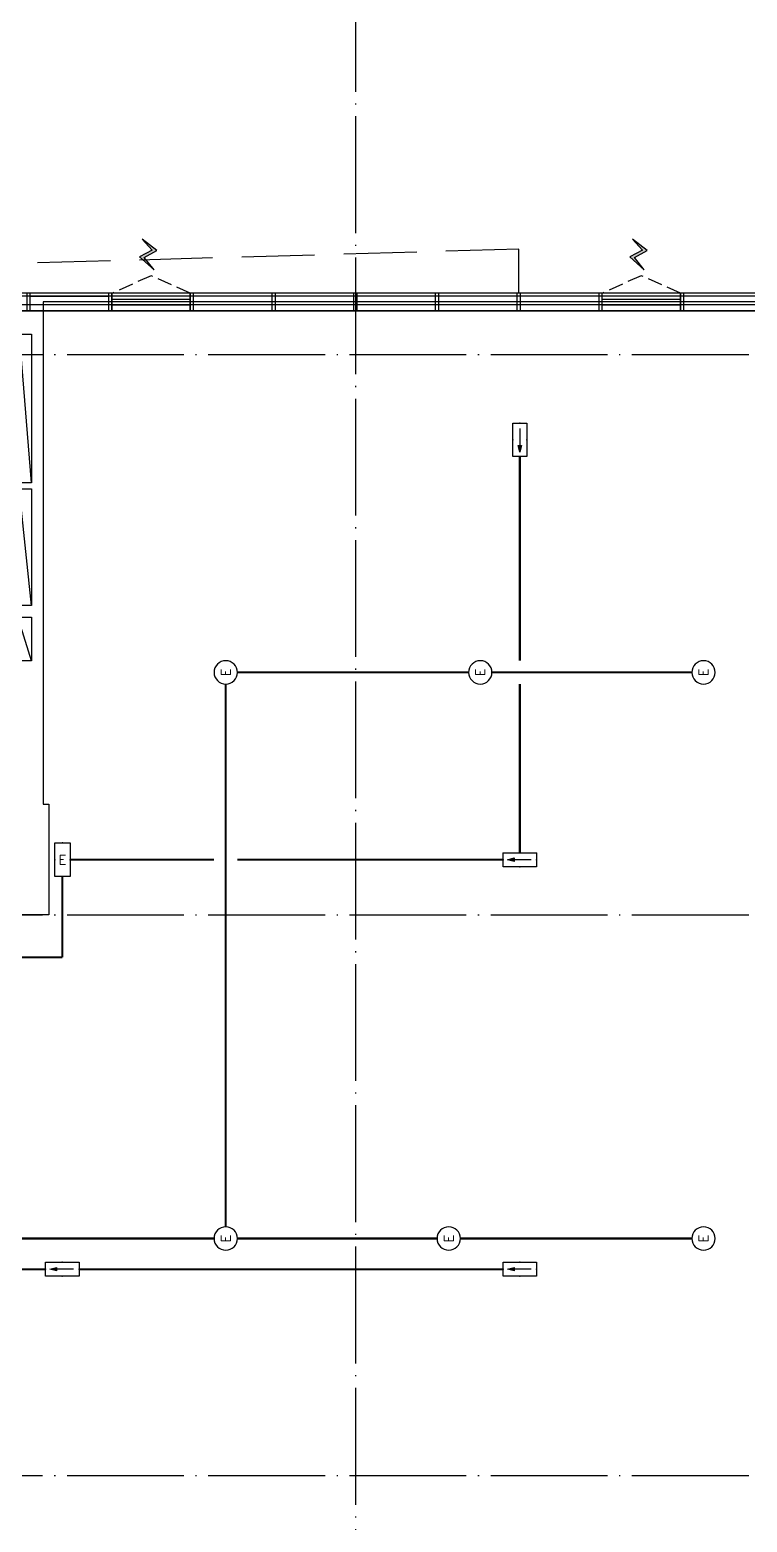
# Model space of a CAD drawing. Extents: x -2209072 to 495824, y -92434 to 572724.
# Drawn here: x 133462 to 145753, y 217024 to 242583 of the extents above; entities that cross this region are included whole.
import ezdxf
from ezdxf.enums import TextEntityAlignment as Align

# ---------------------------------------------------------------- set-up
doc = ezdxf.new("R2010")
doc.units = 0
doc.header["$LTSCALE"] = 1000
doc.header["$MEASUREMENT"] = 0
for name, pattern in [('6#7#幕墙$0$DASH', [0.35, 0.25, -0.1]), ('DASH', [0.35, 0.25, -0.1]), ('X-104 6#7#平面$0$DOTE', [2.42, 2, -0.2, 0.02, -0.2])]:
    doc.linetypes.add(name, pattern=pattern)
doc.layers.get('0').update_dxf_attribs({"linetype": 'CONTINUOUS'})
for name, color, linetype in [('6#7#幕墙$0$04-电动窗', 1, 'CONTINUOUS'), ('6#7#幕墙$0$A-C_玻璃幕墙', 140, 'CONTINUOUS'), ('6#7#幕墙$0$A-C_窗', 140, 'CONTINUOUS'), ('6#7#幕墙$0$A-O_屋面', 201, 'CONTINUOUS'), ('6#7#幕墙$0$A-TECH_结构', 21, 'CONTINUOUS'), ('EQUIP-照明', 3, 'CONTINUOUS'), ('WIRE-应急', 2, 'DASH'), ('X-104 6#7#平面$0$A-TECH_结构', 21, 'CONTINUOUS'), ('X-104 6#7#平面$0$A_AXIS-轴线', 36, 'X-104 6#7#平面$0$DOTE')]:
    doc.layers.add(name, color=color, linetype=linetype)
doc.layers.add('X-104 6#7#平面$0$000套内', color=226, linetype='CONTINUOUS', lineweight=30, plot=False)
doc.styles.add('_TEL_DIM', font='SIMPLEX', dxfattribs={"width": 0.8, "height": 3.5, "bigfont": 'HZTXT'})

# ---------------------------------------------------------------- blocks, each defined once
blk = doc.blocks.new('$equip$00001838')
blk.add_circle((0, 0), 0.5)
at = {"color": 7, "style": '_TEL_DIM'}
blk.add_attdef('$TEXT$', text='', height=0.4, dxfattribs=at).set_placement((0, 0), align=Align.MIDDLE_CENTER)
at = {"color": 7, "style": '_TEL_DIM', "flags": 1}
blk.add_attdef('A', text='', height=0.00002, dxfattribs=at).set_placement((0, 0), align=Align.MIDDLE_CENTER)
blk = doc.blocks.new('$equip_U$00000189(HT0843)')
at = {"color": 2}
for p, q in [((-0.72, 0.66), (-0.72, 0)), ((0.72, 0.66), (-0.72, 0.66)), ((0.72, 0), (0.72, 0.66)), ((-0.72, 0), (0.72, 0))]:
    blk.add_line(p, q, dxfattribs=at)
at = {"color": 2, "const_width": 0.0125}
for points in [[(0.72, 0.66), (0.72, 0.66), (-0.72, 0.66)], [(-0.72, 0.66), (-0.72, 0)], [(0.72, 0), (0.72, 0.66)], [(-0.72, 0), (0.72, 0)]]:
    blk.add_lwpolyline(points, dxfattribs=at)
at = {"color": 2}
blk.add_lwpolyline([(-0.72, 0.66), (-0.72, 0)], dxfattribs=at)
for p in [(0, 0.66), (-0.72, 0.33), (0, 0), (0.72, 0.33)]:
    blk.add_point(p)
at = {"color": 7, "style": '_TEL_DIM'}
blk.add_attdef('$TEXT$', text='', height=0.4, dxfattribs=at).set_placement((0, 0.33), align=Align.MIDDLE_CENTER)
at = {"color": 7, "style": '_TEL_DIM', "flags": 1}
blk.add_attdef('A', text='', height=0.000025, dxfattribs=at).set_placement((0, 0), align=Align.MIDDLE_CENTER)
blk = doc.blocks.new('$equip$00002540')
blk.add_hatch(color=256).paths.add_polyline_path([(0.24, 0.372), (0.24, 0.228), (0.528, 0.3)])
for p, q in [((-0.72, 0.6), (-0.72, 0)), ((0.72, 0.6), (-0.72, 0.6)), ((-0.72, 0), (0.72, 0)), ((0.24, 0.372), (0.24, 0.228)), ((0.528, 0.3), (0.24, 0.372)), ((0.24, 0.228), (0.528, 0.3)), ((0.72, 0), (0.72, 0.6))]:
    blk.add_line(p, q)
at = {"color": 7}
blk.add_line((-0.48, 0.3), (0.48, 0.3), dxfattribs=at)
at = {"const_width": 0.02}
blk.add_lwpolyline([(-0.72, 0.6), (-0.72, 0), (0.72, 0), (0.72, 0.6), (-0.72, 0.6), (-0.72, 0)], dxfattribs=at)
for p in [(-0.72, 0.3), (0, 0.6), (0, 0), (0.72, 0.3)]:
    blk.add_point(p)
at = {"color": 7, "style": '_TEL_DIM', "flags": 1}
blk.add_attdef('A', text='', height=0.00002, dxfattribs=at).set_placement((0, 0), align=Align.MIDDLE_CENTER)
blk = doc.blocks.new('*U1303')
at = {"layer": 'X-104 6#7#平面$0$A_AXIS-轴线'}
blk.add_line((42000, 25700), (42000, -6500), dxfattribs=at)
for points in [[(-6500, 19200), (53815, 19200)], [(-6500, 9600), (53815, 9600)], [(-6500, 0), (53815, 0)]]:
    blk.add_lwpolyline(points, dxfattribs=at)
blk = doc.blocks.new('X-104 6#7#平面$0$fdsgfh')
at = {"layer": 'X-104 6#7#平面$0$A-TECH_结构'}
blk.add_lwpolyline([(-35400, 20781), (-35400, 19550), (-35600, 19550), (-35600, 13650), (-32900, 13650), (-32900, 19950), (-32900, 19950), (-32900, 20681), (-23600, 20307), (-23600, 19550), (-24000, 19550), (-24000, 13850), (-21300, 13850), (-21300, 19550), (-21500, 19550), (-21500, 20222), (-14738, 19950), (700, 19950), (700, -1350), (-14200, -1350), (-14200, -2650), (-53800, -2650), (-53800, 21522), (-35400, 20781)], dxfattribs=at)
blk = doc.blocks.new('X-104 6#7#平面$0$drff')
at = {"layer": 'X-104 6#7#平面$0$A-TECH_结构'}
for points in [[(-22800, 7950), (-22100, 7950), (-22100, 5600), (-22800, 5600)], [(-950, 7950), (-250, 7950), (-250, 5400), (-950, 5400)], [(-7200, 4050), (-6600, 4050), (-6600, 5850), (-7200, 5850)], [(-22800, 2050), (-22100, 2050), (-22100, 5400), (-22800, 5400)], [(-950, 5300), (-250, 5300), (-250, 3300), (-950, 3300)], [(-950, 3100), (-250, 3100), (-250, 2350), (-950, 2350)], [(-8400, 200), (-7600, 200), (-7600, 2050), (-8400, 2050)]]:
    blk.add_lwpolyline(points, close=True, dxfattribs=at)
for points in [[(-22100, 7950), (-22556, 7769), (-22800, 5600)], [(-250, 5400), (-430, 7654), (-950, 7950)], [(-6600, 5800), (-6976, 5570), (-7200, 4050)], [(-22100, 2050), (-22264, 5261), (-22800, 5400)], [(-250, 3300), (-430, 5041), (-950, 5300)], [(-250, 2350), (-430, 2941), (-950, 3100)], [(-7600, 2050), (-8200, 1820), (-8400, 200)]]:
    blk.add_lwpolyline(points, dxfattribs=at)
blk = doc.blocks.new('6#7#幕墙$0$$TCHSYS$WIN2D')
for p, q in [((-0.5, 0.5), (0.5, 0.5)), ((-0.5, 0.5), (-0.5, -0.5)), ((0.5, 0.5), (0.5, -0.5)), ((0.5, 0.167), (-0.5, 0.167)), ((0.5, -0.167), (-0.5, -0.167)), ((-0.5, -0.5), (0.5, -0.5))]:
    blk.add_line(p, q)
blk = doc.blocks.new('6#7#幕墙$0$开启扇')
at = {"layer": '6#7#幕墙$0$04-电动窗'}
h = blk.add_hatch(color=1, dxfattribs=at)
h.dxf.hatch_style = 1
h.paths.add_polyline_path([(822, 978), (651, 790), (867, 672), (619, 453), (788, 663), (571, 780)])
at = {"layer": '6#7#幕墙$0$04-电动窗', "color": 1}
blk.add_lwpolyline([(822, 978), (651, 790), (867, 672), (619, 453), (788, 663), (571, 780), (822, 978)], close=True, dxfattribs=at)
at = {"layer": '6#7#幕墙$0$A-C_窗', "linetype": '6#7#幕墙$0$DASH'}
blk.add_lwpolyline([(0, 50), (670, 350), (1340, 50)], dxfattribs=at)
at = {"layer": '6#7#幕墙$0$A-C_窗', "xscale": -1340, "yscale": 300, "zscale": 1340, "rotation": 180}
blk.add_blockref('6#7#幕墙$0$$TCHSYS$WIN2D', (670, -100), dxfattribs=at)
blk = doc.blocks.new('*U1564')
at = {"layer": '6#7#幕墙$0$A-C_玻璃幕墙'}
blk.add_lwpolyline([(-30, 200), (30, 200), (30, -100), (-30, -100)], close=True, dxfattribs=at)
blk = doc.blocks.new('*U1565')
at = {"color": 0, "linetype": 'ByBlock', "lineweight": -2, "transparency": 16777216}
for p in [(0, 0), (1400, 0), (2800, 0), (4200, 0), (5600, 0), (7000, 0), (8400, 0), (9800, 0), (11200, 0), (12600, 0), (14000, 0)]:
    blk.add_blockref('*U1564', p, dxfattribs=at)
blk = doc.blocks.new('*U1971')
blk.add_lwpolyline([(-1360, 0), (-20, 0), (-20, -150), (-1360, -150)], close=True)
blk = doc.blocks.new('6#7#幕墙')
at = {"layer": '6#7#幕墙$0$A-C_玻璃幕墙'}
blk.add_lwpolyline([(93340, 214872), (133540, 214872), (133540, 216172), (148440, 216172), (148440, 238072), (132709, 238072), (93340, 239656), (93340, 214872)], dxfattribs=at)
for points in [[(93390, 214922), (133490, 214922), (133490, 216222), (148390, 216222), (148390, 238022), (132708, 238022), (93390, 239604)], [(93540, 215072), (133340, 215072), (133340, 216372), (148240, 216372), (148240, 237872), (132705, 237872), (93540, 239448)]]:
    blk.add_lwpolyline(points, close=True, dxfattribs=at)
at = {"layer": '6#7#幕墙$0$A-O_屋面', "linetype": '6#7#幕墙$0$DASH', "ltscale": 5}
blk.add_lwpolyline([(141840, 238072), (141840, 238826), (125560, 238360)], dxfattribs=at)
at = {"layer": '6#7#幕墙$0$A-TECH_结构'}
blk.add_lwpolyline([(132703, 237772), (93640, 239344), (93640, 215172), (133240, 215172), (133240, 216472), (148140, 216472), (148140, 237772), (132703, 237772)], dxfattribs=at)
at = {"xscale": -1, "rotation": 180}
blk.add_blockref('*U1565', (133439, 237972), dxfattribs=at)
at = {"layer": '6#7#幕墙$0$A-C_玻璃幕墙', "xscale": -1, "rotation": 359.9999999999999}
for p in [(136210, 238022), (144609, 238022)]:
    blk.add_blockref('6#7#幕墙$0$开启扇', p, dxfattribs=at)
at = {"layer": '6#7#幕墙$0$A-C_玻璃幕墙', "rotation": 179.9999999999888}
blk.add_blockref('*U1971', (133449, 237872), dxfattribs=at)
blk = doc.blocks.new('X-104 6#7#平面')
at = {"layer": 'X-104 6#7#平面$0$000套内'}
blk.add_lwpolyline([(125915, 227423), (118440, 227423), (118440, 215023), (133590, 215023), (133590, 216323), (148290, 216323), (148290, 237923), (133690, 237923), (133690, 237923), (133690, 229323), (133790, 229323), (133790, 227423), (127815, 227423), (127815, 226923), (125915, 226923), (125915, 227423)], dxfattribs=at)
for name, p in [('6#7#幕墙', (0, 0)), ('*U1303', (97040, 217823))]:
    blk.add_blockref(name, p)
at = {"layer": 'X-104 6#7#平面$0$A-TECH_结构'}
for name, p in [('X-104 6#7#平面$0$fdsgfh', (147440, 217823)), ('X-104 6#7#平面$0$drff', (133740, 229423))]:
    blk.add_blockref(name, p, dxfattribs=at)

msp = doc.modelspace()

# ---------------------------------------------------------------- linework, layer by layer
at = {"layer": 'WIRE-应急', "linetype": 'DASH', "const_width": 35}
for points in [[(141858, 235273), (141858, 231778)], [(140981, 231578), (137019, 231578)], [(144806, 231578), (141381, 231578)], [(136819, 222082), (136819, 231378)], [(141858, 231378), (141858, 228490)], [(136619, 228370), (134153, 228370)], [(141570, 228370), (137019, 228370)], [(134021, 228082), (134021, 226695)], [(127185, 226695), (134021, 226695)], [(136619, 221882), (133194, 221882)], [(140440, 221882), (137019, 221882)], [(144806, 221882), (140840, 221882)], [(133729, 221355), (126279, 221355)], [(141570, 221355), (134305, 221355)]]:
    msp.add_lwpolyline(points, dxfattribs=at)

# ---------------------------------------------------------------- block references
msp.add_blockref('X-104 6#7#平面', (0, 0))
at = {"layer": 'EQUIP-照明', "xscale": -400, "yscale": 400, "zscale": 400, "rotation": 90}
msp.add_blockref('$equip$00002540', (141978, 235561), dxfattribs=at)
at = {"layer": 'EQUIP-照明'}
ref = msp.add_blockref('$equip$00001838', (136819, 231578), dxfattribs=dict(at, xscale=-400, yscale=400, zscale=400, rotation=270))
ref.add_attrib('$TEXT$', 'E', dxfattribs={"layer": '0', "color": 7, "height": 160, "rotation": 90, "style": '_TEL_DIM'}).set_placement((136819, 231578), align=Align.MIDDLE_CENTER)
ref = msp.add_blockref('$equip$00001838', (141181, 231578), dxfattribs=dict(at, xscale=-400, yscale=400, zscale=400, rotation=270))
ref.add_attrib('$TEXT$', 'E', dxfattribs={"layer": '0', "color": 7, "height": 160, "rotation": 90, "style": '_TEL_DIM'}).set_placement((141181, 231578), align=Align.MIDDLE_CENTER)
ref = msp.add_blockref('$equip$00001838', (145006, 231578), dxfattribs=dict(at, xscale=-400, yscale=400, zscale=400, rotation=270))
ref.add_attrib('$TEXT$', 'E', dxfattribs={"layer": '0', "color": 7, "height": 160, "rotation": 90, "style": '_TEL_DIM'}).set_placement((145006, 231578), align=Align.MIDDLE_CENTER)
ref = msp.add_blockref('$equip_U$00000189(HT0843)', (133889, 228370), dxfattribs=dict(at, xscale=-400, yscale=400, zscale=400, rotation=270))
ref.add_attrib('$TEXT$', 'E', dxfattribs={"layer": '0', "color": 7, "height": 160, "style": '_TEL_DIM'}).set_placement((134021, 228370), align=Align.MIDDLE_CENTER)
at = {"layer": 'EQUIP-照明', "xscale": -400, "yscale": 400, "zscale": 400}
for p in [(141858, 228250), (134017, 221235), (141858, 221235)]:
    msp.add_blockref('$equip$00002540', p, dxfattribs=at)
at = {"layer": 'EQUIP-照明'}
ref = msp.add_blockref('$equip$00001838', (136819, 221882), dxfattribs=dict(at, xscale=-400, yscale=400, zscale=400, rotation=270))
ref.add_attrib('$TEXT$', 'E', dxfattribs={"layer": '0', "color": 7, "height": 160, "rotation": 90, "style": '_TEL_DIM'}).set_placement((136819, 221882), align=Align.MIDDLE_CENTER)
ref = msp.add_blockref('$equip$00001838', (140640, 221882), dxfattribs=dict(at, xscale=-400, yscale=400, zscale=400, rotation=270))
ref.add_attrib('$TEXT$', 'E', dxfattribs={"layer": '0', "color": 7, "height": 160, "rotation": 90, "style": '_TEL_DIM'}).set_placement((140640, 221882), align=Align.MIDDLE_CENTER)
ref = msp.add_blockref('$equip$00001838', (145006, 221882), dxfattribs=dict(at, xscale=-400, yscale=400, zscale=400, rotation=270))
ref.add_attrib('$TEXT$', 'E', dxfattribs={"layer": '0', "color": 7, "height": 160, "rotation": 90, "style": '_TEL_DIM'}).set_placement((145006, 221882), align=Align.MIDDLE_CENTER)

doc.saveas('drawing.dxf')
